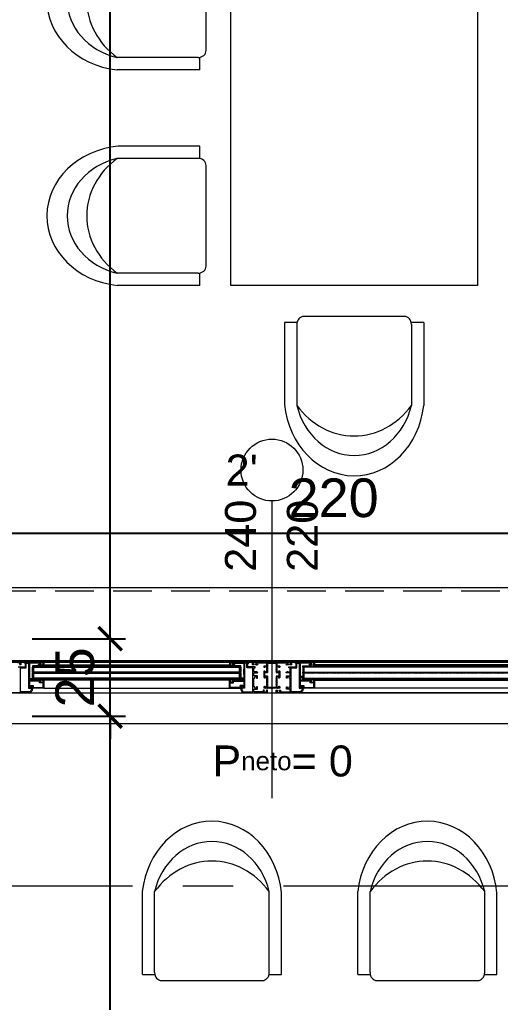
# Model space of a CAD drawing. Header units: centimetres. Extents: x 105417 to 110818, y -55119 to -48326.
# Drawn here: x 107707.8 to 107863.3, y -50709.9 to -50392.4 of the extents above; entities that cross this region are included whole.
import ezdxf

# ---------------------------------------------------------------- set-up
doc = ezdxf.new("R2010")
doc.units = ezdxf.units.CM
doc.header["$LTSCALE"] = 50
doc.header["$MEASUREMENT"] = 0
doc.linetypes.add('AXES', pattern=[2, 1.25, -0.25, 0.25, -0.25])
doc.linetypes.add('CACHE', pattern=[0.375, 0.25, -0.125])
doc.layers.get('0').update_dxf_attribs({"color": 8})
doc.layers.add('AXES', color=10, linetype='AXES')
doc.layers.add('COTE 50ème', color=1, linetype='Continuous')
for name, color, linetype, lineweight in [('MACONNERIE COUPE', 7, 'Continuous', 30), ('mobilimi', 8, 'Continuous', 9), ('WINDOWS', 21, 'Continuous', 5)]:
    doc.layers.add(name, color=color, linetype=linetype, lineweight=lineweight)
doc.styles.add('GENERATED_STYLE_1', font='arial.ttf')
doc.styles.add('RS_TXT_50', font='arial.ttf', dxfattribs={"height": 12.5})
doc.dimstyles.new('RS_50CM_LINEAIRE', dxfattribs={"dimscale": 5, "dimtxt": 12.5, "dimasz": 1.5, "dimexe": 1, "dimexo": 2.5, "dimgap": 1, "dimtad": 1, "dimdec": 1, "dimrnd": 0.5, "dimdsep": 46, "dimtxsty": 'RS_TXT_50', "dimblk1": 'ARCHTICK', "dimblk2": 'ARCHTICK', "dimsah": 1, "dimcen": 2.5, "dimdle": 1, "dimclrt": 4, "dimadec": 0, "dimazin": 2, "dimtfac": 1, "dimtdec": 1, "dimtix": 1, "dimtmove": 2, "dimatfit": 3, "dimfxl": 1, "dimtolj": 1, "dimtzin": 0, "dimarcsym": 0})
pattern_1 = [(45, (-43852.52553, 46708.70849), (-0.08838834765, 0.08838834765), [])]
pattern_2 = [(45, (-43852.52553, 46708.9128), (-0.2209708691, 0.2209708691), [])]

# ---------------------------------------------------------------- blocks, each defined once
blk = doc.blocks.new('1111')
at = {"layer": 'mobilimi'}
for p, q in [((7498090.66, 4737224.66), (7498067.1, 4737224.66)), ((7498090.66, 4737221.1), (7498090.66, 4737224.66)), ((7498090.15, 4737221.13), (7498066.85, 4737221.13)), ((7498092.44, 4737190.14), (7498092.44, 4737219.13)), ((7498090.15, 4737188.14), (7498066.85, 4737188.14)), ((7498090.66, 4737184.61), (7498090.66, 4737188.14)), ((7498090.66, 4737184.61), (7498066.85, 4737184.61))]:
    blk.add_line(p, q, dxfattribs=at)
for centre, major_axis, start_param, end_param in [((7498069.68, 4737204.62), (-23.08, 0), -1.458692, 1.447759), ((7498071.99, 4737204.63), (-19.57, 0), -1.304651, 1.304651), ((7498082.73, 4737204.63), (24.67, 0), 2.270248, 4.012938), ((7498090.15, 4737219.13), (-2.29, 0), 3.141593, 4.712389), ((7498090.15, 4737190.14), (2.29, 0), 4.712389, 6.283185)]:
    blk.add_ellipse(centre, major_axis=major_axis, ratio=0.87377, start_param=start_param, end_param=end_param, dxfattribs=at)
blk = doc.blocks.new('A$Ceb270309')
at = {"layer": 'AXES', "lineweight": 5, "ltscale": 1.3}
blk.add_line((3195, 190), (-1985, 190), dxfattribs=at)
blk = doc.blocks.new("2'")
at = {"layer": 'WINDOWS'}
h = blk.add_hatch(dxfattribs=at)
h.set_pattern_fill('ANSI31', color=256, angle=360)
h.set_pattern_definition(pattern_1)
h.paths.add_polyline_path([(-134.78, 9.61, 0.414214), (-134.84, 9.56), (-134.84, 9.26, 0.414214), (-134.78, 9.2), (-134.56, 9.2, -1), (-134.56, 9), (-135.1, 9, -0.250765), (-135.14, 9.02), (-135.26, 9.19, -0.599022), (-135.21, 9.28), (-135.13, 9.28, 0.414214), (-135.08, 9.33), (-135.08, 9.59, 0.414214), (-135.13, 9.65), (-135.92, 9.65, 0.414214), (-135.97, 9.59), (-135.97, 9.33, 0.414214), (-135.92, 9.28), (-135.81, 9.28, -0.599022), (-135.76, 9.19), (-135.87, 9.02, -0.250765), (-135.92, 9), (-136.16, 9, -0.414214), (-136.22, 9.05), (-136.22, 9.84, -0.414214), (-136.16, 9.89), (-129.94, 9.89), (-123.73, 9.89, -0.414214), (-123.67, 9.84), (-123.67, 9.05, -0.414214), (-123.73, 9), (-123.97, 9, -0.250765), (-124.02, 9.02), (-124.13, 9.19, -0.599022), (-124.08, 9.28), (-123.97, 9.28, 0.414214), (-123.92, 9.33), (-123.92, 9.59, 0.414214), (-123.97, 9.65), (-124.76, 9.65, 0.414214), (-124.81, 9.59), (-124.81, 9.33, 0.414214), (-124.76, 9.28), (-124.68, 9.28, -0.599022), (-124.63, 9.19), (-124.75, 9.02, -0.250765), (-124.79, 9), (-125.32, 9, -1), (-125.32, 9.2), (-125.11, 9.2, 0.414214), (-125.05, 9.26), (-125.05, 9.56, 0.414214), (-125.11, 9.61), (-128.28, 9.61, 0.414214), (-128.34, 9.56), (-128.34, 8.83, 0.414214), (-128.25, 8.74), (-127.59, 8.74, -0.414214), (-127.41, 8.55), (-127.41, 8.29, -0.198912), (-127.42, 8.25), (-127.48, 8.19, -0.198912), (-127.52, 8.18), (-127.63, 8.18, -0.414214), (-127.69, 8.23), (-127.69, 8.4, 0.414214), (-127.74, 8.46), (-128.25, 8.46, 0.414214), (-128.34, 8.36), (-128.34, 6.91, 0.414214), (-128.25, 6.81), (-127.74, 6.81, 0.414214), (-127.69, 6.87), (-127.69, 7.04, -0.414214), (-127.63, 7.09), (-127.52, 7.09, -0.198912), (-127.48, 7.08), (-127.42, 7.02, -0.198912), (-127.41, 6.98), (-127.41, 4.97, -0.198912), (-127.42, 4.93), (-127.58, 4.78, -0.198912), (-127.62, 4.76), (-127.69, 4.76, -0.414214), (-127.74, 4.82), (-127.74, 5, 0.340481), (-127.84, 5.13), (-128.25, 5.13, 0.414214), (-128.34, 5.04), (-128.34, 1.87, 0.414214), (-128.25, 1.77), (-127.84, 1.77, 0.414214), (-127.74, 1.87), (-127.74, 2.09, -0.414214), (-127.69, 2.15), (-127.62, 2.15, -0.198912), (-127.58, 2.13), (-127.42, 1.98, -0.198912), (-127.41, 1.94), (-127.41, 1.55, -0.414214), (-127.46, 1.49), (-129.94, 1.49), (-132.43, 1.49, -0.414214), (-132.48, 1.55), (-132.48, 1.94, -0.198912), (-132.47, 1.98), (-132.31, 2.13, -0.198912), (-132.27, 2.15), (-132.2, 2.15, -0.414214), (-132.15, 2.09), (-132.15, 1.87, 0.414214), (-132.05, 1.77), (-131.64, 1.77, 0.414214), (-131.55, 1.87), (-131.55, 5.04, 0.414214), (-131.64, 5.13), (-132.05, 5.13, 0.340481), (-132.15, 5), (-132.15, 4.82, -0.414214), (-132.2, 4.76), (-132.27, 4.76, -0.198912), (-132.31, 4.78), (-132.47, 4.93, -0.198912), (-132.48, 4.97), (-132.48, 6.98, -0.198912), (-132.47, 7.02), (-132.41, 7.08, -0.198912), (-132.37, 7.09), (-132.26, 7.09, -0.414214), (-132.2, 7.04), (-132.2, 6.87, 0.414214), (-132.15, 6.81), (-131.64, 6.81, 0.414214), (-131.55, 6.91), (-131.55, 8.36, 0.414214), (-131.64, 8.46), (-132.15, 8.46, 0.414214), (-132.2, 8.4), (-132.2, 8.23, -0.414214), (-132.26, 8.18), (-132.37, 8.18, -0.198912), (-132.41, 8.19), (-132.47, 8.25, -0.198912), (-132.48, 8.29), (-132.48, 8.55, -0.414214), (-132.3, 8.74), (-131.64, 8.74, 0.414214), (-131.55, 8.83), (-131.55, 9.56, 0.414214), (-131.61, 9.61)])
h.paths.add_polyline_path([(-131.27, 9.56), (-131.27, 6.63), (-131.36, 6.53), (-132.11, 6.53), (-132.2, 6.44), (-132.2, 5.51), (-132.11, 5.41), (-131.36, 5.41), (-131.27, 5.32), (-131.27, 1.83), (-131.21, 1.77), (-129.94, 1.77), (-128.68, 1.77), (-128.62, 1.83), (-128.62, 5.32), (-128.53, 5.41), (-127.78, 5.41), (-127.69, 5.51), (-127.69, 6.44), (-127.78, 6.53), (-128.53, 6.53), (-128.62, 6.63), (-128.62, 9.56), (-128.68, 9.61), (-129.94, 9.61), (-131.21, 9.61)], flags=16)
h = blk.add_hatch(dxfattribs=at)
h.set_pattern_fill('ANSI31', color=140, scale=2.5, angle=360)
h.set_pattern_definition(pattern_2)
h.paths.add_polyline_path([(-139.99, 8.71), (-207.42, 8.71), (-207.42, 8.31), (-139.99, 8.31)])
h.paths.add_polyline_path([(-139.99, 6.71), (-207.42, 6.71), (-207.42, 6.31), (-139.99, 6.31)])
h.paths.add_polyline_path([(-139.98, 4.71), (-207.42, 4.71), (-207.42, 4.31), (-139.98, 4.31)])
at = {"layer": 'WINDOWS', "transparency": 33554559}
h = blk.add_hatch(dxfattribs=at)
h.set_pattern_fill('ANSI31', color=140, angle=360)
h.set_pattern_definition([(45, (-43835.52553, 46708.90849), (-0.08838834765, 0.08838834765), [])])
h.paths.add_polyline_path([(-207.42, 6.71), (-207.42, 8.31), (-207.02, 8.31), (-207.02, 6.71)])
h.paths.add_polyline_path([(-207.42, 4.71), (-207.42, 6.31), (-207.02, 6.31), (-207.02, 4.71)])
h.paths.add_polyline_path([(-140.39, 6.71), (-140.39, 8.31), (-139.99, 8.31), (-139.99, 6.71)])
h.paths.add_polyline_path([(-140.39, 4.71), (-140.39, 6.31), (-139.99, 6.31), (-139.99, 4.71)])
at = {"layer": 'WINDOWS'}
h = blk.add_hatch(dxfattribs=at)
h.set_pattern_fill('ANSI31', color=140, scale=2.5, angle=360)
h.set_pattern_definition(pattern_2)
h.paths.add_polyline_path([(-119.91, 8.71), (-12.58, 8.71), (-12.58, 8.31), (-119.91, 8.31)])
h.paths.add_polyline_path([(-119.91, 6.71), (-12.58, 6.71), (-12.58, 6.31), (-119.91, 6.31)])
h.paths.add_polyline_path([(-119.91, 4.71), (-12.58, 4.71), (-12.58, 4.31), (-119.91, 4.31)])
at = {"layer": 'WINDOWS', "transparency": 33554559}
h = blk.add_hatch(dxfattribs=at)
h.set_pattern_fill('ANSI31', color=140, angle=360)
h.set_pattern_definition([(45, (-43869.52553, 46708.90849), (-0.08838834765, 0.08838834765), [])])
h.paths.add_polyline_path([(-12.58, 6.71), (-12.58, 8.31), (-12.98, 8.31), (-12.98, 6.71)])
h.paths.add_polyline_path([(-12.58, 4.71), (-12.58, 6.31), (-12.98, 6.31), (-12.98, 4.71)])
h.paths.add_polyline_path([(-119.51, 6.71), (-119.51, 8.31), (-119.91, 8.31), (-119.91, 6.71)])
h.paths.add_polyline_path([(-119.51, 4.71), (-119.51, 6.31), (-119.91, 6.31), (-119.91, 4.71)])
h = blk.add_hatch(dxfattribs=at)
h.set_pattern_fill('ANSI31', color=256, angle=360)
h.set_pattern_definition([(45, (-43842.46996, 46708.71279), (-0.08838834765, 0.08838834765), [])])
h.paths.add_polyline_path([(-207.42, 1.74), (-207.36, 1.74), (-207.36, 2.09, 0.414214), (-207.42, 2.15), (-207.79, 2.15, 0.247394), (-207.84, 2.13, -1.657435), (-207.97, 2.37), (-207.23, 2.37, -0.414214), (-207.14, 2.28), (-207.14, 1.81, 0.414214), (-207.05, 1.72), (-204, 1.72, 0.414214), (-203.91, 1.81), (-203.91, 3.16, 0.414214), (-203.97, 3.22), (-204.97, 3.22, -0.414214), (-205.07, 3.31), (-205.07, 3.76, 0.414214), (-205.12, 3.82), (-208.26, 3.82, -0.737396), (-208.31, 3.99), (-207.96, 4.23, -0.603122), (-207.81, 4.15), (-207.81, 4.08, 0.414214), (-207.75, 4.02), (-205.07, 4.02), (-205.07, 4.06, -0.414214), (-205.01, 4.12), (-204.81, 4.12, -0.250765), (-204.76, 4.09), (-204.63, 3.92, -0.599022), (-204.67, 3.84), (-204.75, 3.84, 0.414214), (-204.81, 3.78), (-204.81, 3.52, 0.414214), (-204.75, 3.46), (-204, 3.46, 0.414214), (-203.95, 3.52), (-203.95, 3.78, 0.414214), (-204, 3.84), (-204.08, 3.84, -0.599022), (-204.12, 3.92), (-203.99, 4.09, -0.250765), (-203.95, 4.12), (-203.74, 4.12, -0.414214), (-203.69, 4.06), (-203.69, 1.55, -0.414214), (-203.74, 1.5), (-207.36, 1.5), (-207.42, 1.5)])
h = blk.add_hatch(dxfattribs=at)
h.set_pattern_fill('ANSI31', color=256, angle=360)
h.set_pattern_definition(pattern_1)
h.paths.add_polyline_path([(-143.67, 1.49, -0.414214), (-143.73, 1.55), (-143.73, 4.06, -0.414214), (-143.67, 4.11), (-143.46, 4.11, -0.250765), (-143.42, 4.09), (-143.29, 3.92, -0.599022), (-143.33, 3.83), (-143.41, 3.83, 0.414214), (-143.46, 3.78), (-143.46, 3.51, 0.414214), (-143.41, 3.46), (-142.66, 3.46, 0.414214), (-142.61, 3.51), (-142.61, 3.78, 0.414214), (-142.66, 3.83), (-142.74, 3.83, -0.599022), (-142.78, 3.92), (-142.65, 4.09, -0.250765), (-142.61, 4.11), (-142.4, 4.11, -0.414214), (-142.34, 4.06), (-142.34, 4.02), (-139.66, 4.02, 0.414214), (-139.6, 4.07), (-139.6, 4.15, -0.603122), (-139.45, 4.23), (-139.1, 3.98, -0.737396), (-139.15, 3.81), (-142.29, 3.81, 0.414214), (-142.34, 3.76), (-142.34, 3.31, -0.414214), (-142.44, 3.22), (-143.45, 3.22, 0.414214), (-143.5, 3.16), (-143.5, 1.81, 0.414214), (-143.41, 1.72), (-140.37, 1.72, 0.414214), (-140.27, 1.81), (-140.27, 2.28, -0.414214), (-140.18, 2.37), (-139.44, 2.37, -1.657435), (-139.57, 2.12, 0.247394), (-139.62, 2.15), (-139.99, 2.15, 0.414214), (-140.05, 2.09), (-140.05, 1.74), (-139.99, 1.74), (-139.99, 1.49), (-140.05, 1.49)])
h = blk.add_hatch(dxfattribs=at)
h.set_pattern_fill('ANSI31', color=256, angle=360)
h.set_pattern_definition(pattern_1)
h.paths.add_polyline_path([(-119.84, 1.49), (-119.9, 1.49), (-119.9, 1.74), (-119.84, 1.74), (-119.84, 2.09, 0.414214), (-119.9, 2.15), (-120.27, 2.15, 0.247394), (-120.32, 2.12, -1.657435), (-120.45, 2.37), (-119.71, 2.37, -0.414214), (-119.62, 2.28), (-119.62, 1.81, 0.414214), (-119.52, 1.72), (-116.48, 1.72, 0.414214), (-116.39, 1.81), (-116.39, 3.16, 0.414214), (-116.44, 3.22), (-117.45, 3.22, -0.414214), (-117.54, 3.31), (-117.54, 3.76, 0.414214), (-117.6, 3.81), (-120.74, 3.81, -0.737396), (-120.79, 3.98), (-120.43, 4.23, -0.603122), (-120.29, 4.15), (-120.29, 4.07, 0.414214), (-120.23, 4.02), (-117.54, 4.02), (-117.54, 4.06, -0.414214), (-117.49, 4.11), (-117.28, 4.11, -0.250765), (-117.24, 4.09), (-117.11, 3.92, -0.599022), (-117.15, 3.83), (-117.23, 3.83, 0.414214), (-117.28, 3.78), (-117.28, 3.51, 0.414214), (-117.23, 3.46), (-116.48, 3.46, 0.414214), (-116.42, 3.51), (-116.42, 3.78, 0.414214), (-116.48, 3.83), (-116.56, 3.83, -0.599022), (-116.6, 3.92), (-116.47, 4.09, -0.250765), (-116.42, 4.11), (-116.22, 4.11, -0.414214), (-116.16, 4.06), (-116.16, 1.55, -0.414214), (-116.22, 1.49)])
at = {"layer": 'WINDOWS', "color": 165}
blk.add_line((-129.94, 61.99), (-129.94, -34.01), dxfattribs=at)
at = {"layer": 'WINDOWS', "color": 165, "linetype": 'CACHE'}
blk.add_line((0, 32.9), (-220, 32.9), dxfattribs=at)
at = {"layer": 'WINDOWS'}
for p, q in [((-211.25, 9.9), (-209.92, 9.9)), ((-203.72, 9.89), (-143.66, 9.89)), ((-16.28, 9.89), (-116.22, 9.89)), ((-203.74, 9), (-143.66, 9)), ((-139.05, 5.98), (-139.05, 7.66)), ((-16.26, 9), (-116.22, 9)), ((-143.67, 4.11), (-203.74, 4.12)), ((-116.22, 4.11), (-16.26, 4.12)), ((-208.52, 0.01), (-138.81, 0)), ((-203.74, 1.5), (-143.67, 1.49)), ((-11.48, 0.01), (-121.08, 0)), ((-16.26, 1.5), (-116.22, 1.49))]:
    blk.add_line(p, q, dxfattribs=at)
at = {"layer": 'WINDOWS', "color": 165}
blk.add_lwpolyline([(-139.94, 71.99, -1), (-119.94, 71.99, -1)], format="xyb", close=True, dxfattribs=at)
for points in [[(-220, 9.9), (0, 9.9), (0, 33.9), (-220, 33.9)], [(-0.4, 10.3), (-219.6, 10.3), (-220, 9.9), (0, 9.9)], [(-220, 0), (0, 0), (0, -10), (-220, -10)]]:
    blk.add_lwpolyline(points, close=True, dxfattribs=at)
at = {"layer": 'WINDOWS'}
for points in [[(-219.94, 9.9), (-211.25, 9.9, -0.414214), (-211.19, 9.84), (-211.19, 9.06, -0.414214), (-211.25, 9), (-211.49, 9, -0.250765), (-211.53, 9.03)], [(-211.6, 9.28), (-211.49, 9.28, 0.414214), (-211.43, 9.34), (-211.43, 9.6, 0.414214), (-211.49, 9.65), (-212.27, 9.65, 0.414214)], [(-211.97, 8.4), (-209.75, 8.4, 0.414214), (-209.66, 8.5), (-209.66, 9.56, 0.414214), (-209.71, 9.62), (-209.92, 9.62, -0.414214), (-209.98, 9.67), (-209.98, 9.84, -0.414214), (-209.92, 9.9), (-203.74, 9.9, -0.414214), (-203.69, 9.84), (-203.69, 9.06, -0.414214), (-203.74, 9), (-203.95, 9, -0.250765), (-203.99, 9.03), (-204.12, 9.19, -0.599022), (-204.08, 9.28), (-203.98, 9.28, 0.414214), (-203.93, 9.34), (-203.93, 9.6, 0.414214), (-203.98, 9.65), (-204.77, 9.65, 0.414214), (-204.82, 9.6), (-204.82, 9.34, 0.414214), (-204.77, 9.28), (-204.67, 9.28, -0.599022), (-204.63, 9.19), (-204.76, 9.03, -0.250765), (-204.81, 9), (-205.38, 9, -0.414214), (-205.44, 9.06), (-205.44, 9.15, -0.414214), (-205.38, 9.21), (-205.12, 9.21, 0.414214), (-205.07, 9.26), (-205.07, 9.56, 0.414214), (-205.12, 9.62), (-208.3, 9.62, 0.414214), (-208.35, 9.56), (-208.35, 4.73, 0.414214), (-208.3, 4.68), (-207.47, 4.68, -0.414214), (-207.42, 4.62), (-207.42, 4.23, -0.198912), (-207.44, 4.19), (-207.59, 4.04, -0.198912), (-207.63, 4.02), (-207.7, 4.02, -0.414214), (-207.75, 4.08), (-207.75, 4.3, 0.414214), (-207.85, 4.4), (-208.26, 4.4, 0.414214), (-208.35, 4.3), (-208.35, 1.87, 0.414214), (-208.26, 1.78), (-207.85, 1.78, 0.414214), (-207.75, 1.87), (-207.75, 2.09, -0.414214), (-207.7, 2.15), (-207.63, 2.15, -0.198912), (-207.59, 2.13), (-207.44, 1.98, -0.198912), (-207.42, 1.94), (-207.42, 1.22, -0.414214), (-208.63, 0), (-215.99, 0, -0.414214)]]:
    blk.add_lwpolyline(points, format="xyb", dxfattribs=at)
for points in [[(0, 9.9), (-220, 9.9), (-220, 0), (0, 0)], [(-129.94, 1.77), (-131.21, 1.77), (-131.27, 1.83), (-131.27, 5.32), (-131.36, 5.41), (-132.11, 5.41), (-132.2, 5.51), (-132.2, 6.44), (-132.11, 6.53), (-131.36, 6.53), (-131.27, 6.63), (-131.27, 9.56), (-131.21, 9.61), (-129.94, 9.61), (-128.68, 9.61), (-128.62, 9.56), (-128.62, 6.63), (-128.53, 6.53), (-127.78, 6.53), (-127.69, 6.44), (-127.69, 5.51), (-127.78, 5.41), (-128.53, 5.41), (-128.62, 5.32), (-128.62, 1.83), (-128.68, 1.77)]]:
    blk.add_lwpolyline(points, close=True, dxfattribs=at)
for points in [[(-207.79, 1.5, -0.414214), (-207.7, 1.4), (-207.7, 1.18), (-207.7, 1.18, -0.414214), (-208.63, 0.28), (-211.23, 0.28, -0.414214), (-211.28, 0.34), (-211.28, 8.07, -0.414214), (-211.23, 8.12), (-209.47, 8.12, 0.414214), (-209.38, 8.22), (-209.38, 9.52, -0.414214), (-209.29, 9.62), (-208.73, 9.62, -0.414214), (-208.63, 9.52), (-208.63, 1.59, 0.414214), (-208.54, 1.5)], [(-131.42, 0, 0.414214), (-131.36, 0.06), (-131.36, 0.84, 0.414214), (-131.42, 0.9), (-131.62, 0.9, 0.250765), (-131.67, 0.87), (-131.8, 0.7, 0.599022), (-131.76, 0.62), (-131.66, 0.62, -0.414214), (-131.61, 0.56), (-131.61, 0.3, -0.414214), (-131.66, 0.24), (-132.45, 0.24, -0.414214), (-132.5, 0.3), (-132.5, 0.56, -0.414214), (-132.45, 0.62), (-132.35, 0.62, 0.599022), (-132.31, 0.7), (-132.44, 0.87, 0.250765), (-132.48, 0.9), (-132.69, 0.9, 0.414214), (-132.74, 0.84), (-132.74, 0.34, -0.414214), (-132.8, 0.28), (-135.75, 0.28, -0.414214), (-135.84, 0.37), (-135.84, 1.12, -0.414214), (-135.75, 1.21), (-134.72, 1.21, 0.414214), (-134.63, 1.31), (-134.63, 1.87, 0.414214), (-134.72, 1.96), (-134.85, 1.96, 0.414214), (-134.91, 1.9), (-134.91, 1.55, -0.414214), (-134.97, 1.49), (-135.41, 1.49, -0.414214), (-135.47, 1.55), (-135.47, 1.9, 0.414214), (-135.53, 1.96), (-135.79, 1.96, -0.414214), (-135.84, 2.02), (-135.84, 4.7, -0.414214), (-135.79, 4.76), (-135.53, 4.76, 0.414214), (-135.47, 4.82), (-135.47, 5.17, -0.414214), (-135.41, 5.23), (-134.97, 5.23, -0.414214), (-134.91, 5.17), (-134.91, 4.82, 0.414214), (-134.85, 4.76), (-134.72, 4.76, 0.414214), (-134.63, 4.85), (-134.63, 5.41, 0.414214), (-134.72, 5.51), (-135.75, 5.51, -0.414214), (-135.84, 5.6), (-135.84, 6.38, -0.414214), (-135.75, 6.48), (-134.63, 6.48, 0.809546), (-134.59, 6.66), (-135.02, 6.85, 0.543142), (-135.1, 6.79, -0.414214), (-135.15, 6.74), (-135.75, 6.74, -0.414214), (-135.84, 6.83), (-135.84, 8.06, -0.414214), (-135.79, 8.12), (-135.43, 8.12, 0.414214), (-135.38, 8.18), (-135.38, 8.34, 0.414214), (-135.43, 8.4), (-137.65, 8.4, -0.414214), (-137.75, 8.49), (-137.75, 9.56, -0.414214), (-137.69, 9.61), (-137.49, 9.61, 0.414214), (-137.43, 9.67), (-137.43, 9.84, 0.414214), (-137.49, 9.89), (-143.66, 9.89, 0.414214), (-143.72, 9.84), (-143.72, 9.05, 0.414214), (-143.66, 9), (-143.46, 9, 0.250765), (-143.41, 9.02), (-143.28, 9.19, 0.599022), (-143.33, 9.28), (-143.42, 9.28, -0.414214), (-143.48, 9.33), (-143.48, 9.59, -0.414214), (-143.42, 9.65), (-142.64, 9.65, -0.414214), (-142.58, 9.59), (-142.58, 9.33, -0.414214), (-142.64, 9.28), (-142.73, 9.28, 0.599022), (-142.78, 9.19), (-142.65, 9.02, 0.250765), (-142.6, 9), (-142.02, 9, 0.414214), (-141.97, 9.05), (-141.97, 9.15, 0.414214), (-142.02, 9.2), (-142.28, 9.2, -0.414214), (-142.34, 9.26), (-142.34, 9.56, -0.414214), (-142.28, 9.61), (-139.11, 9.61, -0.414214), (-139.05, 9.56), (-139.05, 4.82, -0.414214), (-139.11, 4.76), (-139.93, 4.76, 0.414214), (-139.99, 4.71), (-139.99, 4.32, 0.198912), (-139.97, 4.28), (-139.82, 4.13, 0.198912), (-139.78, 4.11), (-139.71, 4.11, 0.414214), (-139.65, 4.17), (-139.65, 4.39, -0.414214), (-139.56, 4.48), (-139.15, 4.48, -0.414214), (-139.05, 4.39), (-139.05, 1.87, -0.414214), (-139.15, 1.77), (-139.56, 1.77, -0.414214), (-139.65, 1.87), (-139.65, 2.09, 0.414214), (-139.71, 2.15), (-139.78, 2.15, 0.198912), (-139.82, 2.13), (-139.97, 1.98, 0.198912), (-139.99, 1.94), (-139.99, 1.21, 0.414214), (-138.77, 0)], [(-139.61, 1.49, 0.414214), (-139.71, 1.4), (-139.71, 1.18), (-139.71, 1.18, 0.414214), (-138.77, 0.28), (-136.18, 0.28, 0.414214), (-136.12, 0.34), (-136.12, 8.06, 0.414214), (-136.18, 8.12), (-137.93, 8.12, -0.414214), (-138.03, 8.21), (-138.03, 9.52, 0.414214), (-138.12, 9.61), (-138.68, 9.61, 0.414214), (-138.77, 9.52), (-138.77, 1.59, -0.414214), (-138.87, 1.49)], [(-129.94, 1.49), (-132.43, 1.49, -0.414214), (-132.48, 1.55), (-132.48, 1.94, -0.198912), (-132.47, 1.98), (-132.31, 2.13, -0.198912), (-132.27, 2.15), (-132.2, 2.15, -0.414214), (-132.15, 2.09), (-132.15, 1.87, 0.414214), (-132.05, 1.77), (-131.64, 1.77, 0.414214), (-131.55, 1.87), (-131.55, 5.04, 0.414214), (-131.64, 5.13), (-132.05, 5.13, 0.340481), (-132.15, 5), (-132.15, 4.82, -0.414214), (-132.2, 4.76), (-132.27, 4.76, -0.198912), (-132.31, 4.78), (-132.47, 4.93, -0.198912), (-132.48, 4.97), (-132.48, 6.98, -0.198912), (-132.47, 7.02), (-132.41, 7.08, -0.198912), (-132.37, 7.09), (-132.26, 7.09, -0.414214), (-132.2, 7.04), (-132.2, 6.87, 0.414214), (-132.15, 6.81), (-131.64, 6.81, 0.414214), (-131.55, 6.91), (-131.55, 8.36, 0.414214), (-131.64, 8.46), (-132.15, 8.46, 0.414214), (-132.2, 8.4), (-132.2, 8.23, -0.414214), (-132.26, 8.18), (-132.37, 8.18, -0.198912), (-132.41, 8.19), (-132.47, 8.25, -0.198912), (-132.48, 8.29), (-132.48, 8.55, -0.414214), (-132.3, 8.74), (-131.64, 8.74, 0.414214), (-131.55, 8.83), (-131.55, 9.56, 0.414214), (-131.61, 9.61), (-134.78, 9.61, 0.414214), (-134.84, 9.56), (-134.84, 9.26, 0.414214), (-134.78, 9.2), (-134.56, 9.2, -1), (-134.56, 9), (-135.1, 9, -0.250765), (-135.14, 9.02), (-135.26, 9.19, -0.599022), (-135.21, 9.28), (-135.13, 9.28, 0.414214), (-135.08, 9.33), (-135.08, 9.59, 0.414214), (-135.13, 9.65), (-135.92, 9.65, 0.414214), (-135.97, 9.59), (-135.97, 9.33, 0.414214), (-135.92, 9.28), (-135.81, 9.28, -0.599022), (-135.76, 9.19), (-135.87, 9.02, -0.250765), (-135.92, 9), (-136.16, 9, -0.414214), (-136.22, 9.05), (-136.22, 9.84, -0.414214), (-136.16, 9.89), (-129.94, 9.89), (-123.73, 9.89, -0.414214), (-123.67, 9.84), (-123.67, 9.05, -0.414214), (-123.73, 9), (-123.97, 9, -0.250765), (-124.02, 9.02), (-124.13, 9.19, -0.599022), (-124.08, 9.28), (-123.97, 9.28, 0.414214), (-123.92, 9.33), (-123.92, 9.59, 0.414214), (-123.97, 9.65), (-124.76, 9.65, 0.414214), (-124.81, 9.59), (-124.81, 9.33, 0.414214), (-124.76, 9.28), (-124.68, 9.28, -0.599022), (-124.63, 9.19), (-124.75, 9.02, -0.250765), (-124.79, 9), (-125.32, 9, -1), (-125.32, 9.2), (-125.11, 9.2, 0.414214), (-125.05, 9.26), (-125.05, 9.56, 0.414214), (-125.11, 9.61), (-128.28, 9.61, 0.414214), (-128.34, 9.56), (-128.34, 8.83, 0.414214), (-128.25, 8.74), (-127.59, 8.74, -0.414214), (-127.41, 8.55), (-127.41, 8.29, -0.198912), (-127.42, 8.25), (-127.48, 8.19, -0.198912), (-127.52, 8.18), (-127.63, 8.18, -0.414214), (-127.69, 8.23), (-127.69, 8.4, 0.414214), (-127.74, 8.46), (-128.25, 8.46, 0.414214), (-128.34, 8.36), (-128.34, 6.91, 0.414214), (-128.25, 6.81), (-127.74, 6.81, 0.414214), (-127.69, 6.87), (-127.69, 7.04, -0.414214), (-127.63, 7.09), (-127.52, 7.09, -0.198912), (-127.48, 7.08), (-127.42, 7.02, -0.198912), (-127.41, 6.98), (-127.41, 4.97, -0.198912), (-127.42, 4.93), (-127.58, 4.78, -0.198912), (-127.62, 4.76), (-127.69, 4.76, -0.414214), (-127.74, 4.82), (-127.74, 5, 0.340481), (-127.84, 5.13), (-128.25, 5.13, 0.414214), (-128.34, 5.04), (-128.34, 1.87, 0.414214), (-128.25, 1.77), (-127.84, 1.77, 0.414214), (-127.74, 1.87), (-127.74, 2.09, -0.414214), (-127.69, 2.15), (-127.62, 2.15, -0.198912), (-127.58, 2.13), (-127.42, 1.98, -0.198912), (-127.41, 1.94), (-127.41, 1.55, -0.414214), (-127.46, 1.49)], [(-128.47, 0, -0.414214), (-128.53, 0.06), (-128.53, 0.84, -0.414214), (-128.47, 0.9), (-128.26, 0.9, -0.250765), (-128.22, 0.87), (-128.09, 0.7, -0.599022), (-128.13, 0.62), (-128.23, 0.62, 0.414214), (-128.28, 0.56), (-128.28, 0.3, 0.414214), (-128.23, 0.24), (-127.44, 0.24, 0.414214), (-127.39, 0.3), (-127.39, 0.56, 0.414214), (-127.44, 0.62), (-127.54, 0.62, -0.599022), (-127.58, 0.7), (-127.45, 0.87, -0.250765), (-127.41, 0.9), (-127.2, 0.9, -0.414214), (-127.14, 0.84), (-127.14, 0.34, 0.414214), (-127.09, 0.28), (-124.14, 0.28, 0.414214), (-124.05, 0.37), (-124.05, 1.12, 0.414214), (-124.14, 1.21), (-125.17, 1.21, -0.414214), (-125.26, 1.31), (-125.26, 1.87, -0.414214), (-125.17, 1.96), (-125.04, 1.96, -0.414214), (-124.98, 1.9), (-124.98, 1.55, 0.414214), (-124.92, 1.49), (-124.48, 1.49, 0.414214), (-124.42, 1.55), (-124.42, 1.9, -0.414214), (-124.36, 1.96), (-124.1, 1.96, 0.414214), (-124.05, 2.02), (-124.05, 4.7, 0.414214), (-124.1, 4.76), (-124.36, 4.76, -0.414214), (-124.42, 4.82), (-124.42, 5.17, 0.414214), (-124.48, 5.23), (-124.92, 5.23, 0.414214), (-124.98, 5.17), (-124.98, 4.82, -0.414214), (-125.04, 4.76), (-125.17, 4.76, -0.414214), (-125.26, 4.85), (-125.26, 5.41, -0.414214), (-125.17, 5.51), (-124.14, 5.51, 0.414214), (-124.05, 5.6), (-124.05, 6.38, 0.414214), (-124.14, 6.48), (-125.26, 6.48, -0.809546), (-125.3, 6.66), (-124.87, 6.85, -0.543142), (-124.79, 6.79, 0.414214), (-124.74, 6.74), (-124.14, 6.74, 0.414214), (-124.05, 6.83), (-124.05, 8.06, 0.414214), (-124.1, 8.12), (-124.46, 8.12, -0.414214), (-124.51, 8.18), (-124.51, 8.34, -0.414214), (-124.46, 8.4), (-122.24, 8.4, 0.414214), (-122.14, 8.49), (-122.14, 9.56, 0.414214), (-122.2, 9.61), (-122.4, 9.61, -0.414214), (-122.46, 9.67), (-122.46, 9.84, -0.414214), (-122.4, 9.89), (-116.22, 9.89, -0.414214), (-116.17, 9.84), (-116.17, 9.05, -0.414214), (-116.22, 9), (-116.43, 9, -0.250765), (-116.48, 9.02), (-116.61, 9.19, -0.599022), (-116.56, 9.28), (-116.47, 9.28, 0.414214), (-116.41, 9.33), (-116.41, 9.59, 0.414214), (-116.47, 9.65), (-117.25, 9.65, 0.414214), (-117.31, 9.59), (-117.31, 9.33, 0.414214), (-117.25, 9.28), (-117.16, 9.28, -0.599022), (-117.11, 9.19), (-117.24, 9.02, -0.250765), (-117.29, 9), (-117.87, 9, -0.414214), (-117.92, 9.05), (-117.92, 9.15, -0.414214), (-117.87, 9.2), (-117.61, 9.2, 0.414214), (-117.55, 9.26), (-117.55, 9.56, 0.414214), (-117.61, 9.61), (-120.78, 9.61, 0.414214), (-120.84, 9.56), (-120.84, 5.47, 0.414214), (-120.78, 5.41), (-119.96, 5.41, -0.414214), (-119.9, 5.36), (-119.9, 4.97, -0.198912), (-119.92, 4.93), (-120.07, 4.78, -0.198912), (-120.11, 4.76), (-120.18, 4.76, -0.414214), (-120.24, 4.82), (-120.24, 5.04, 0.414214), (-120.33, 5.13), (-120.74, 5.13, 0.414214), (-120.84, 5.04), (-120.84, 1.87, 0.414214), (-120.74, 1.77), (-120.33, 1.77, 0.414214), (-120.24, 1.87), (-120.24, 2.09, -0.414214), (-120.18, 2.15), (-120.11, 2.15, -0.198912), (-120.07, 2.13), (-119.92, 1.98, -0.198912), (-119.9, 1.94), (-119.9, 1.21, -0.414214), (-121.12, 0)], [(-120.28, 1.49, -0.414214), (-120.18, 1.4), (-120.18, 1.18), (-120.18, 1.18, -0.414214), (-121.12, 0.28), (-123.71, 0.28, -0.414214), (-123.77, 0.34), (-123.77, 8.06, -0.414214), (-123.71, 8.12), (-121.96, 8.12, 0.414214), (-121.86, 8.21), (-121.86, 9.52, -0.414214), (-121.77, 9.61), (-121.21, 9.61, -0.414214), (-121.12, 9.52), (-121.12, 1.59, 0.414214), (-121.02, 1.49)], [(-207.36, 1.74), (-207.36, 2.09, 0.414214), (-207.42, 2.15), (-207.79, 2.15, 0.247394), (-207.84, 2.13, -1.657435), (-207.97, 2.37), (-207.23, 2.37, -0.414214), (-207.14, 2.28), (-207.14, 1.81, 0.414214), (-207.05, 1.72), (-204, 1.72, 0.414214), (-203.91, 1.81), (-203.91, 3.16, 0.414214), (-203.97, 3.22), (-204.97, 3.22, -0.414214), (-205.07, 3.31), (-205.07, 3.76, 0.414214), (-205.12, 3.82), (-208.26, 3.82, -0.737396), (-208.31, 3.99), (-207.96, 4.23, -0.603122), (-207.81, 4.15), (-207.81, 4.08, 0.414214), (-207.75, 4.02), (-205.07, 4.02), (-205.07, 4.06, -0.414214), (-205.01, 4.12), (-204.81, 4.12, -0.250765), (-204.76, 4.09), (-204.63, 3.92, -0.599022), (-204.67, 3.84), (-204.75, 3.84, 0.414214), (-204.81, 3.78), (-204.81, 3.52, 0.414214), (-204.75, 3.46), (-204, 3.46, 0.414214), (-203.95, 3.52), (-203.95, 3.78, 0.414214), (-204, 3.84), (-204.08, 3.84, -0.599022), (-204.12, 3.92), (-203.99, 4.09, -0.250765), (-203.95, 4.12), (-203.74, 4.12, -0.414214), (-203.69, 4.06), (-203.69, 1.55, -0.414214), (-203.74, 1.5), (-207.36, 1.5), (-207.42, 1.5), (-207.42, 1.74)], [(-140.05, 1.74), (-140.05, 2.09, -0.414214), (-139.99, 2.15), (-139.62, 2.15, -0.247394), (-139.57, 2.12, 1.657435), (-139.44, 2.37), (-140.18, 2.37, 0.414214), (-140.27, 2.28), (-140.27, 1.81, -0.414214), (-140.37, 1.72), (-143.41, 1.72, -0.414214), (-143.5, 1.81), (-143.5, 3.16, -0.414214), (-143.45, 3.22), (-142.44, 3.22, 0.414214), (-142.34, 3.31), (-142.34, 3.76, -0.414214), (-142.29, 3.81), (-139.15, 3.81, 0.737396), (-139.1, 3.98), (-139.45, 4.23, 0.603122), (-139.6, 4.15), (-139.6, 4.07, -0.414214), (-139.66, 4.02), (-142.34, 4.02), (-142.34, 4.06, 0.414214), (-142.4, 4.11), (-142.61, 4.11, 0.250765), (-142.65, 4.09), (-142.78, 3.92, 0.599022), (-142.74, 3.83), (-142.66, 3.83, -0.414214), (-142.61, 3.78), (-142.61, 3.51, -0.414214), (-142.66, 3.46), (-143.41, 3.46, -0.414214), (-143.46, 3.51), (-143.46, 3.78, -0.414214), (-143.41, 3.83), (-143.33, 3.83, 0.599022), (-143.29, 3.92), (-143.42, 4.09, 0.250765), (-143.46, 4.11), (-143.67, 4.11, 0.414214), (-143.73, 4.06), (-143.73, 1.55, 0.414214), (-143.67, 1.49), (-140.05, 1.49), (-139.99, 1.49), (-139.99, 1.74)], [(-119.84, 1.74), (-119.84, 2.09, 0.414214), (-119.9, 2.15), (-120.27, 2.15, 0.247394), (-120.32, 2.12, -1.657435), (-120.45, 2.37), (-119.71, 2.37, -0.414214), (-119.62, 2.28), (-119.62, 1.81, 0.414214), (-119.52, 1.72), (-116.48, 1.72, 0.414214), (-116.39, 1.81), (-116.39, 3.16, 0.414214), (-116.44, 3.22), (-117.45, 3.22, -0.414214), (-117.54, 3.31), (-117.54, 3.76, 0.414214), (-117.6, 3.81), (-120.74, 3.81, -0.737396), (-120.79, 3.98), (-120.43, 4.23, -0.603122), (-120.29, 4.15), (-120.29, 4.07, 0.414214), (-120.23, 4.02), (-117.54, 4.02), (-117.54, 4.06, -0.414214), (-117.49, 4.11), (-117.28, 4.11, -0.250765), (-117.24, 4.09), (-117.11, 3.92, -0.599022), (-117.15, 3.83), (-117.23, 3.83, 0.414214), (-117.28, 3.78), (-117.28, 3.51, 0.414214), (-117.23, 3.46), (-116.48, 3.46, 0.414214), (-116.42, 3.51), (-116.42, 3.78, 0.414214), (-116.48, 3.83), (-116.56, 3.83, -0.599022), (-116.6, 3.92), (-116.47, 4.09, -0.250765), (-116.42, 4.11), (-116.22, 4.11, -0.414214), (-116.16, 4.06), (-116.16, 1.55, -0.414214), (-116.22, 1.49), (-119.84, 1.49), (-119.9, 1.49), (-119.9, 1.74)]]:
    blk.add_lwpolyline(points, format="xyb", close=True, dxfattribs=at)
at = {"layer": 'WINDOWS', "color": 140}
for points in [[(-139.99, 8.71), (-207.42, 8.71), (-207.42, 8.31), (-139.99, 8.31)], [(-207.42, 6.71), (-207.42, 8.31), (-207.02, 8.31), (-207.02, 6.71)], [(-139.99, 6.71), (-207.42, 6.71), (-207.42, 6.31), (-139.99, 6.31)], [(-140.39, 6.71), (-140.39, 8.31), (-139.99, 8.31), (-139.99, 6.71)], [(-119.91, 8.71), (-12.58, 8.71), (-12.58, 8.31), (-119.91, 8.31)], [(-119.51, 6.71), (-119.51, 8.31), (-119.91, 8.31), (-119.91, 6.71)], [(-119.91, 6.71), (-12.58, 6.71), (-12.58, 6.31), (-119.91, 6.31)], [(-207.42, 4.71), (-207.42, 6.31), (-207.02, 6.31), (-207.02, 4.71)], [(-139.98, 4.71), (-207.42, 4.71), (-207.42, 4.31), (-139.98, 4.31)], [(-140.39, 4.71), (-140.39, 6.31), (-139.99, 6.31), (-139.99, 4.71)], [(-119.51, 4.71), (-119.51, 6.31), (-119.91, 6.31), (-119.91, 4.71)], [(-119.91, 4.71), (-12.58, 4.71), (-12.58, 4.31), (-119.91, 4.31)]]:
    blk.add_lwpolyline(points, close=True, dxfattribs=at)
at = {"layer": 'WINDOWS', "color": 165, "char_height": 10, "attachment_point": 9, "style": 'GENERATED_STYLE_1'}
for s, insert in [("\\A1;\\pt0;2'", (-134.49, 66.99)), ('\\A1;\\pt0;P{\\H0.6x;neto}= 0', (-103.78, -27.15))]:
    blk.add_mtext(s, dxfattribs=dict(at, insert=insert))
at = {"layer": 'WINDOWS', "color": 165, "char_height": 10, "attachment_point": 1, "rotation": 90, "style": 'GENERATED_STYLE_1'}
for s, insert in [('\\A1;\\pt0;240{\\H0.66x;\\S^  ;}', (-145.12, 39.11)), ('\\A1;\\pt0;220{\\H0.66x;\\S^  ;}', (-125.11, 39.11))]:
    blk.add_mtext(s, dxfattribs=dict(at, insert=insert))
blk = doc.blocks.new('_ArchTick')
at = {"color": 0, "linetype": 'ByBlock', "const_width": 0.15}
blk.add_lwpolyline([(-0.5, -0.5), (0.5, 0.5)], dxfattribs=at)
blk = doc.blocks.new('*D949')
at = {"layer": 'COTE 50ème', "color": 0, "lineweight": -2, "ltscale": 0.5, "transparency": 16777216}
for p, q in [((107699.35, -50579.86), (107699.35, -50553.32)), ((107919.35, -50588.15), (107919.35, -50553.32)), ((107694.35, -50558.32), (107924.35, -50558.32))]:
    blk.add_line(p, q, dxfattribs=at)
at = {"layer": 'Defpoints', "color": 0, "ltscale": 0.5, "transparency": 16777216}
for p in [(107919.35, -50558.32), (107699.35, -50592.36), (107919.35, -50600.65)]:
    blk.add_point(p, dxfattribs=at)
at = {"layer": 'COTE 50ème', "color": 0, "lineweight": -2, "ltscale": 0.5, "transparency": 16777216, "xscale": 7.5, "yscale": 7.5, "zscale": 7.5, "rotation": 180}
blk.add_blockref('_ArchTick', (107699.35, -50558.32), dxfattribs=at)
at = {"layer": 'COTE 50ème', "color": 0, "lineweight": -2, "ltscale": 0.5, "transparency": 16777216, "xscale": 7.5, "yscale": 7.5, "zscale": 7.5}
blk.add_blockref('_ArchTick', (107919.35, -50558.32), dxfattribs=at)
at = {"layer": 'COTE 50ème', "color": 4, "ltscale": 0.5, "transparency": 16777216, "insert": (107809.35, -50546.93), "char_height": 12.5, "attachment_point": 5, "style": 'RS_TXT_50'}
blk.add_mtext('\\A1;220', dxfattribs=at)
blk = doc.blocks.new('*D1132')
at = {"layer": 'COTE 50ème', "color": 0, "lineweight": -2, "ltscale": 0.5, "transparency": 16777216}
for p, q in [((108620.3, -49967.36), (108620.3, -52042.36)), ((107651.85, -49972.36), (108625.3, -49972.36)), ((108421.85, -52037.36), (108625.3, -52037.36))]:
    blk.add_line(p, q, dxfattribs=at)
at = {"layer": 'Defpoints', "color": 0, "ltscale": 0.5, "transparency": 16777216}
for p in [(107639.35, -49972.36), (108409.35, -52037.36), (108620.3, -52037.36)]:
    blk.add_point(p, dxfattribs=at)
at = {"layer": 'COTE 50ème', "color": 0, "lineweight": -2, "ltscale": 0.5, "transparency": 16777216, "xscale": 7.5, "yscale": 7.5, "zscale": 7.5}
for p, rotation in [((108620.3, -49972.36), 90), ((108620.3, -52037.36), 270)]:
    blk.add_blockref('_ArchTick', p, dxfattribs=dict(at, rotation=rotation))
at = {"layer": 'COTE 50ème', "color": 4, "ltscale": 0.5, "transparency": 16777216, "insert": (108608.92, -51004.86), "char_height": 12.5, "attachment_point": 5, "rotation": 90, "style": 'RS_TXT_50'}
blk.add_mtext('\\A1;2065', dxfattribs=at)
blk = doc.blocks.new('*D1300')
at = {"layer": 'COTE 50ème', "color": 0, "lineweight": -2, "ltscale": 0.5, "transparency": 16777216}
for p, q in [((107969.35, -50709.86), (107969.35, -50786.59)), ((107639.35, -50775.18), (107639.35, -50786.59)), ((107634.35, -50781.59), (107974.35, -50781.59))]:
    blk.add_line(p, q, dxfattribs=at)
at = {"layer": 'Defpoints', "color": 0, "ltscale": 0.5, "transparency": 16777216}
for p in [(107969.35, -50697.36), (107639.35, -50762.68), (107969.35, -50781.59)]:
    blk.add_point(p, dxfattribs=at)
at = {"layer": 'COTE 50ème', "color": 0, "lineweight": -2, "ltscale": 0.5, "transparency": 16777216, "xscale": 7.5, "yscale": 7.5, "zscale": 7.5, "rotation": 180}
blk.add_blockref('_ArchTick', (107639.35, -50781.59), dxfattribs=at)
at = {"layer": 'COTE 50ème', "color": 0, "lineweight": -2, "ltscale": 0.5, "transparency": 16777216, "xscale": 7.5, "yscale": 7.5, "zscale": 7.5}
blk.add_blockref('_ArchTick', (107969.35, -50781.59), dxfattribs=at)
at = {"layer": 'COTE 50ème', "color": 4, "ltscale": 0.5, "transparency": 16777216, "insert": (107804.35, -50770.2), "char_height": 12.5, "attachment_point": 5, "style": 'RS_TXT_50'}
blk.add_mtext('\\A1;330', dxfattribs=at)
blk = doc.blocks.new('*D1422')
at = {"layer": 'COTE 50ème', "color": 0, "lineweight": -2, "ltscale": 0.5, "transparency": 16777216}
for p, q in [((107737.1, -50952.36), (107737.1, -50612.36)), ((107711.85, -50617.36), (107742.1, -50617.36)), ((107736.85, -50947.36), (107732.1, -50947.36))]:
    blk.add_line(p, q, dxfattribs=at)
at = {"layer": 'Defpoints', "color": 0, "ltscale": 0.5, "transparency": 16777216}
for p in [(107699.35, -50617.36), (107737.1, -50617.36), (107749.35, -50947.36)]:
    blk.add_point(p, dxfattribs=at)
at = {"layer": 'COTE 50ème', "color": 0, "lineweight": -2, "ltscale": 0.5, "transparency": 16777216, "xscale": 7.5, "yscale": 7.5, "zscale": 7.5}
for p, rotation in [((107737.1, -50617.36), 90), ((107737.1, -50947.36), 270)]:
    blk.add_blockref('_ArchTick', p, dxfattribs=dict(at, rotation=rotation))
at = {"layer": 'COTE 50ème', "color": 4, "ltscale": 0.5, "transparency": 16777216, "insert": (107725.72, -50782.36), "char_height": 12.5, "attachment_point": 5, "rotation": 90, "style": 'RS_TXT_50'}
blk.add_mtext('\\A1;330', dxfattribs=at)
blk = doc.blocks.new('*D1423')
at = {"layer": 'COTE 50ème', "color": 0, "lineweight": -2, "ltscale": 0.5, "transparency": 16777216}
for p, q in [((107737.1, -50592.36), (107737.1, -50584.86)), ((107711.85, -50592.36), (107742.1, -50592.36)), ((107737.1, -50617.36), (107737.1, -50592.36)), ((107711.85, -50617.36), (107742.1, -50617.36)), ((107737.1, -50617.36), (107737.1, -50624.86))]:
    blk.add_line(p, q, dxfattribs=at)
at = {"layer": 'Defpoints', "color": 0, "ltscale": 0.5, "transparency": 16777216}
for p in [(107699.35, -50592.36), (107737.1, -50592.36), (107699.35, -50617.36)]:
    blk.add_point(p, dxfattribs=at)
at = {"layer": 'COTE 50ème', "color": 0, "lineweight": -2, "ltscale": 0.5, "transparency": 16777216, "xscale": 7.5, "yscale": 7.5, "zscale": 7.5}
for p, rotation in [((107737.1, -50592.36), 270), ((107737.1, -50617.36), 90)]:
    blk.add_blockref('_ArchTick', p, dxfattribs=dict(at, rotation=rotation))
at = {"layer": 'COTE 50ème', "color": 4, "ltscale": 0.5, "transparency": 16777216, "insert": (107725.72, -50604.86), "char_height": 12.5, "attachment_point": 5, "rotation": 90, "style": 'RS_TXT_50'}
blk.add_mtext('\\A1;25', dxfattribs=at)
blk = doc.blocks.new('*D1424')
at = {"layer": 'COTE 50ème', "color": 0, "lineweight": -2, "ltscale": 0.5, "transparency": 16777216}
for p, q in [((107737.1, -50597.36), (107737.1, -50127.36)), ((107662.99, -50132.36), (107742.1, -50132.36)), ((107711.85, -50592.36), (107742.1, -50592.36))]:
    blk.add_line(p, q, dxfattribs=at)
at = {"layer": 'Defpoints', "color": 0, "ltscale": 0.5, "transparency": 16777216}
for p in [(107650.49, -50132.36), (107737.1, -50132.36), (107699.35, -50592.36)]:
    blk.add_point(p, dxfattribs=at)
at = {"layer": 'COTE 50ème', "color": 0, "lineweight": -2, "ltscale": 0.5, "transparency": 16777216, "xscale": 7.5, "yscale": 7.5, "zscale": 7.5}
for p, rotation in [((107737.1, -50132.36), 90), ((107737.1, -50592.36), 270)]:
    blk.add_blockref('_ArchTick', p, dxfattribs=dict(at, rotation=rotation))
at = {"layer": 'COTE 50ème', "color": 4, "ltscale": 0.5, "transparency": 16777216, "insert": (107725.72, -50362.36), "char_height": 12.5, "attachment_point": 5, "rotation": 90, "style": 'RS_TXT_50'}
blk.add_mtext('\\A1;460', dxfattribs=at)

msp = doc.modelspace()

# ---------------------------------------------------------------- linework, layer by layer
at = {"layer": 'mobilimi'}
msp.add_lwpolyline([(107855.9, -50298.24), (107855.9, -50478.24), (107776.08, -50478.24), (107776.08, -50298.24)], close=True, dxfattribs=at)

# ---------------------------------------------------------------- block references
at = {"layer": 'MACONNERIE COUPE', "lineweight": 5, "ltscale": 0.5}
msp.add_blockref('A$Ceb270309', (107539.35, -50862.36), dxfattribs=at)
at = {"layer": 'MACONNERIE COUPE', "lineweight": 5}
msp.add_blockref("2'", (107919.35, -50609.86), dxfattribs=at)
at = {"layer": 'mobilimi', "xscale": 1.123327195006823, "yscale": 1.123327195006823, "zscale": 1.123327195006823}
for p in [(-8315043.02, -5371816.86), (-8315043.02, -5371886.53)]:
    msp.add_blockref('1111', p, dxfattribs=at)
for p, rotation in [((5429246.78, -8473299.39), 90.00000000000001), ((-5213660.8, 8372108.32), 270), ((-5213591.13, 8372108.32), 270)]:
    msp.add_blockref('1111', p, dxfattribs=dict(at, rotation=rotation))

# ---------------------------------------------------------------- dimensions: what is measured, and where the dimension line sits
at = {"layer": 'COTE 50ème', "ltscale": 0.5}
for base, p1, p2, picture, middle in [((108620.3, -52037.36), (107639.35, -49972.36), (108409.35, -52037.36), '*D1132', (108608.92, -51004.86)), ((107737.1, -50132.36), (107699.35, -50592.36), (107650.49, -50132.36), '*D1424', (107725.72, -50362.36)), ((107737.1, -50592.36), (107699.35, -50617.36), (107699.35, -50592.36), '*D1423', (107725.72, -50604.86)), ((107737.1, -50617.36), (107749.35, -50947.36), (107699.35, -50617.36), '*D1422', (107725.72, -50782.36))]:
    dim = msp.add_linear_dim(base=base, p1=p1, p2=p2, angle=90, dimstyle='RS_50CM_LINEAIRE', dxfattribs=at)
    dim.commit()
    dim.dimension.update_dxf_attribs({"geometry": picture, "text_midpoint": middle})
for base, p1, p2, picture, middle in [((107919.35, -50558.32), (107699.35, -50592.36), (107919.35, -50600.65), '*D949', (107809.35, -50546.93)), ((107969.35, -50781.59), (107639.35, -50762.68), (107969.35, -50697.36), '*D1300', (107804.35, -50770.2))]:
    dim = msp.add_linear_dim(base=base, p1=p1, p2=p2, dimstyle='RS_50CM_LINEAIRE', dxfattribs=at)
    dim.commit()
    dim.dimension.update_dxf_attribs({"geometry": picture, "text_midpoint": middle})

doc.saveas('drawing.dxf')
